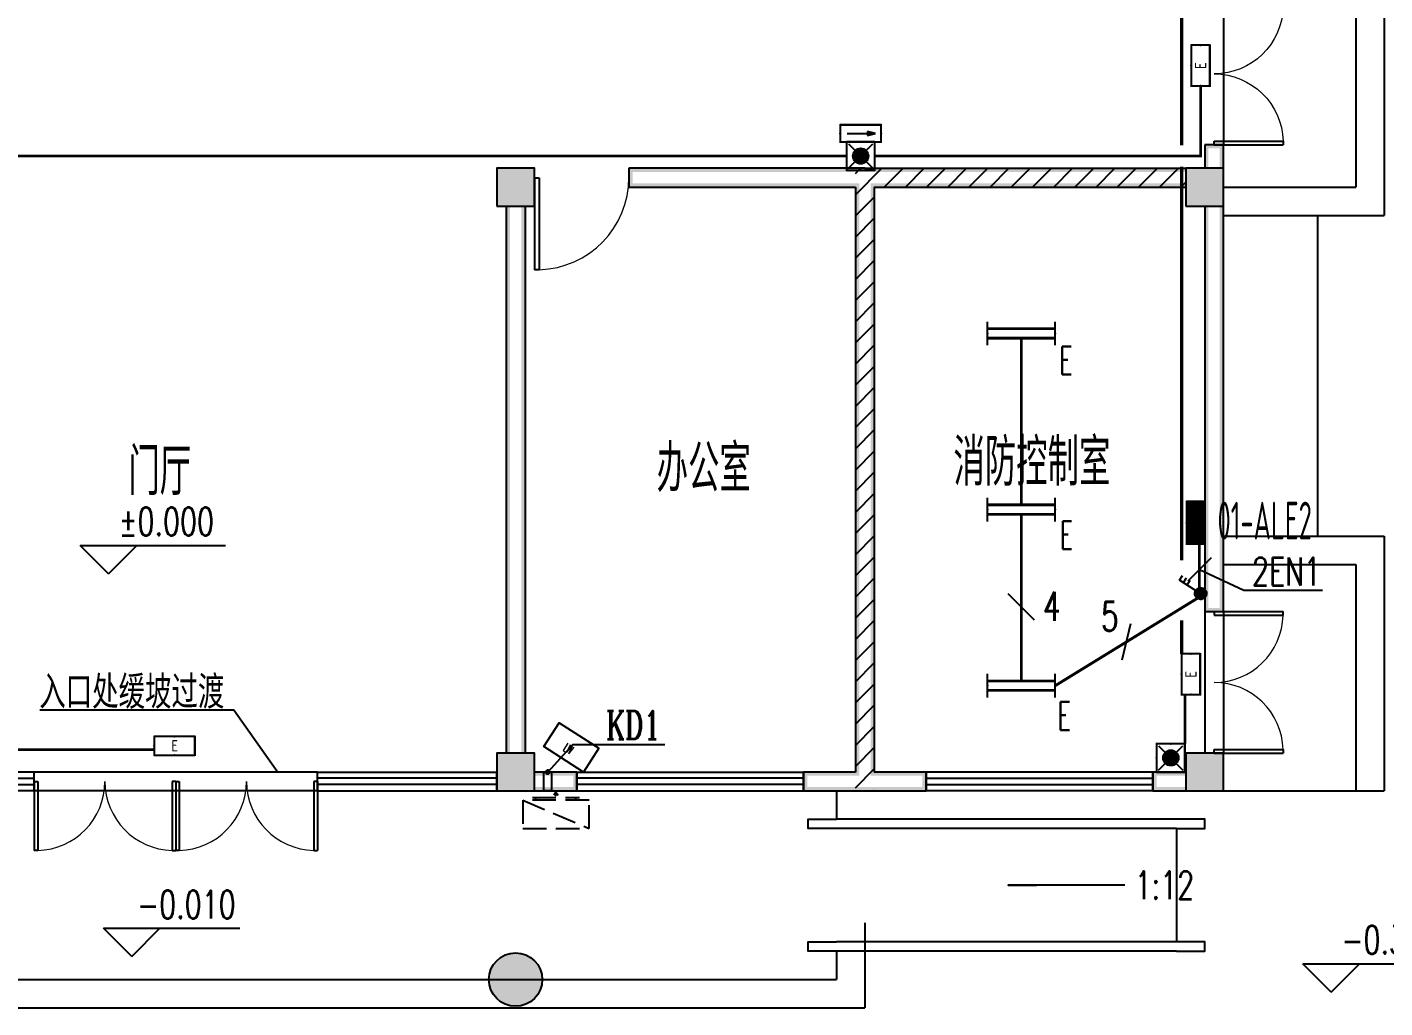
# Model space of a CAD drawing. Extents: x 6250600 to 6678662, y -692028 to -290561.
# Drawn here: x 6430483 to 6444866, y -406066 to -395670 of the extents above; entities that cross this region are included whole.
import ezdxf
from ezdxf.enums import TextEntityAlignment as Align

# ---------------------------------------------------------------- set-up
doc = ezdxf.new("R2010")
doc.units = 0
doc.header["$LTSCALE"] = 1000
doc.header["$MEASUREMENT"] = 0
doc.linetypes.add('DASH', pattern=[0.35, 0.25, -0.1])
doc.linetypes.add('DASHEDX2', pattern=[1.5, 1, -0.5])
doc.layers.get('0').update_dxf_attribs({"linetype": 'CONTINUOUS'})
for name, color, linetype in [('DIM-照明', 3, 'CONTINUOUS'), ('EQUIP-照明', 3, 'CONTINUOUS'), ('EQUIP-箱柜', 3, 'CONTINUOUS'), ('PUB_HATCH', 8, 'CONTINUOUS'), ('SYST', 7, 'CONTINUOUS'), ('TEL_TEXT', 7, 'CONTINUOUS'), ('WIRE-照明', 1, 'CONTINUOUS'), ('建筑底图', 251, 'CONTINUOUS')]:
    doc.layers.add(name, color=color, linetype=linetype)
doc.styles.add('_HZTXT', font='txt.shx', dxfattribs={"width": 0.8, "bigfont": 'HZTXT.shx'})
doc.styles.add('_TCH_DIM', font='SIMPLEX', dxfattribs={"bigfont": 'GBCBIG'})
doc.styles.add('_TCH_LABEL', font='COMPLEX', dxfattribs={"bigfont": 'GBCBIG'})
doc.styles.add('_TEL_DIM', font='sceie.shx', dxfattribs={"width": 0.8, "height": 3.5, "bigfont": 'sceic.shx'})
doc.styles.add('DIM_FONT', font='SIMPLEX', dxfattribs={"width": 0.7, "bigfont": 'GBCBIG'})
doc.styles.add('SCEI', font='sceie.shx', dxfattribs={"width": 0.8, "height": 400, "bigfont": 'sceic.shx'})
doc.styles.add('schuco', font='sceie.shx', dxfattribs={"width": 0.7, "bigfont": 'sceic.shx'})
doc.styles.get("Standard").update_dxf_attribs({"font": 'GBENOR', "bigfont": 'GBCBIG'})

# ---------------------------------------------------------------- blocks, each defined once
blk = doc.blocks.new('$equip$00002604')
blk.add_hatch(color=256).paths.add_polyline_path([(0.275, 0.5, 1), (-0.274, 0.5, 1)])
for p, q in [((-0.429, 0.929), (-0.194, 0.694)), ((0.194, 0.694), (0.429, 0.929)), ((-0.429, 0.071), (-0.194, 0.306)), ((0.194, 0.306), (0.429, 0.071))]:
    blk.add_line(p, q)
at = {"const_width": 0.0667}
blk.add_lwpolyline([(-0.5, 1), (-0.5, 0), (0.5, 0), (0.5, 1), (-0.5, 1), (-0.5, 0)], dxfattribs=at)
blk.add_lwpolyline([(-0.5, 1), (-0.5, 0), (0.5, 0), (0.5, 1)], close=True)
blk.add_circle((0, 0.5), 0.275)
for p in [(0, 1), (-0.5, 0.5), (0.5, 0.5), (0, 0)]:
    blk.add_point(p)
at = {"color": 7, "style": '_TEL_DIM', "flags": 1}
blk.add_attdef('A', text='', height=0.000025, dxfattribs=at).set_placement((0, 0), align=Align.MIDDLE_CENTER)
blk = doc.blocks.new('$equip$00002540')
blk.add_hatch(color=256).paths.add_polyline_path([(0.24, 0.372), (0.24, 0.228), (0.528, 0.3)])
for p, q in [((-0.72, 0.6), (-0.72, 0)), ((0.72, 0.6), (-0.72, 0.6)), ((0.72, 0), (0.72, 0.6)), ((-0.72, 0), (0.72, 0)), ((0.24, 0.372), (0.24, 0.228)), ((0.528, 0.3), (0.24, 0.372)), ((0.24, 0.228), (0.528, 0.3))]:
    blk.add_line(p, q)
at = {"color": 7}
blk.add_line((-0.48, 0.3), (0.48, 0.3), dxfattribs=at)
at = {"const_width": 0.0667}
blk.add_lwpolyline([(-0.72, 0.6), (-0.72, 0), (0.72, 0), (0.72, 0.6), (-0.72, 0.6), (-0.72, 0)], dxfattribs=at)
for p in [(0, 0.6), (-0.72, 0.3), (0, 0), (0.72, 0.3)]:
    blk.add_point(p)
at = {"color": 7, "style": '_TEL_DIM', "flags": 1}
blk.add_attdef('A', text='', height=0.00002, dxfattribs=at).set_placement((0, 0), align=Align.MIDDLE_CENTER)
blk = doc.blocks.new('$equip$00002534')
for p, q in [((-0.72, 0.66), (-0.72, 0)), ((0.72, 0.66), (-0.72, 0.66)), ((0.72, 0), (0.72, 0.66)), ((-0.72, 0), (0.72, 0))]:
    blk.add_line(p, q)
at = {"const_width": 0.0667}
blk.add_lwpolyline([(-0.72, 0.66), (-0.72, 0), (0.72, 0), (0.72, 0.66), (-0.72, 0.66), (-0.72, 0)], dxfattribs=at)
for p in [(0, 0.66), (-0.72, 0.33), (0, 0), (0.72, 0.33)]:
    blk.add_point(p)
at = {"color": 7, "style": '_TEL_DIM'}
blk.add_attdef('$TEXT$', text='', height=0.4, dxfattribs=at).set_placement((0, 0.33), align=Align.MIDDLE_CENTER)
at = {"color": 7, "style": '_TEL_DIM', "flags": 1}
blk.add_attdef('A', text='', height=0.00002, dxfattribs=at).set_placement((0, 0), align=Align.MIDDLE_CENTER)
blk = doc.blocks.new('$equip$00001160')
for p, q in [((-1.2, 0.417), (-1.2, -0.417)), ((-1.2, 0.167), (1.2, 0.167)), ((1.2, 0.417), (1.2, -0.417)), ((-1.2, -0.167), (1.2, -0.167))]:
    blk.add_line(p, q)
at = {"const_width": 0.1}
for points in [[(-1.2, 0.167), (1.2, 0.167)], [(-1.2, -0.167), (1.2, -0.167)]]:
    blk.add_lwpolyline(points, dxfattribs=at)
at = {"layer": 'EQUIP-照明'}
for p in [(-1.2, 0), (0, 0.167), (1.2, 0), (0, -0.167)]:
    blk.add_point(p, dxfattribs=at)
at = {"layer": 'EQUIP-照明', "flags": 9}
blk.add_attdef('A', (0, 0), '', height=0.00002, dxfattribs=at)
blk = doc.blocks.new('$equip$00001964')
for p, q in [((0.147, 0.356), (0.625, 0.833)), ((0.399, 0.607), (0.54, 0.466)), ((0.512, 0.72), (0.653, 0.579)), ((0.625, 0.833), (0.766, 0.692))]:
    blk.add_line(p, q)
blk.add_circle((0, 0.208), 0.208)
for p in [(-0.208, 0.208), (0, 0.417), (0, 0), (0.208, 0.208)]:
    blk.add_point(p)
for points in [[(-0.18, 0.313), (0.18, 0.313), (-0.208, 0.208), (0.208, 0.208)], [(-0.18, 0.104), (0.18, 0.104), (-0.208, 0.208), (0.208, 0.208)], [(-0.104, 0.389), (0.104, 0.389), (-0.18, 0.313), (0.18, 0.313)], [(-0.104, 0.028), (0.104, 0.028), (-0.18, 0.104), (0.18, 0.104)], [(0, 0.417), (0, 0.417), (-0.104, 0.389), (0.104, 0.389)], [(0, 0), (0, 0), (-0.104, 0.028), (0.104, 0.028)]]:
    blk.add_solid(points)
at = {"layer": 'TEL_TEXT', "style": '_TEL_DIM', "flags": 1}
blk.add_attdef('A', text='', height=0.00002, dxfattribs=at).set_placement((0, 0), align=Align.MIDDLE_CENTER)
blk = doc.blocks.new('*X35')
at = {"color": 0}
for p, q in [((-250, 33), (-83, 200)), ((-250, 68), (-118, 200)), ((-250, 104), (-154, 200)), ((-250, 139), (-189, 200)), ((-250, 174), (-224, 200)), ((-247, 0), (-47, 200)), ((-212, 0), (-12, 200)), ((-177, 0), (23, 200)), ((-141, 0), (59, 200)), ((-106, 0), (94, 200)), ((-71, 0), (129, 200)), ((-35, 0), (165, 200)), ((0, 0), (200, 200)), ((35, 0), (235, 200)), ((71, 0), (250, 179)), ((106, 0), (250, 144)), ((141, 0), (250, 109)), ((177, 0), (250, 73)), ((212, 0), (250, 38)), ((247, 0), (250, 3))]:
    blk.add_line(p, q, dxfattribs=at)
blk = doc.blocks.new('$equip$00002943')
for p, q in [((-0.75, 0.6), (-0.75, 0)), ((0.75, 0.6), (-0.75, 0.6)), ((0.75, 0), (0.75, 0.6)), ((-0.75, 0), (0.75, 0))]:
    blk.add_line(p, q)
for points, const_width in [([(-0.75, 0.3), (0.75, 0.3)], 0.6), ([(-0.75, 0.6), (-0.75, 0), (0.75, 0), (0.75, 0.6), (-0.75, 0.6), (-0.75, 0)], 0.0667)]:
    blk.add_lwpolyline(points, dxfattribs=dict(const_width=const_width))
for p in [(0, 0.6), (-0.75, 0.3), (0, 0), (0.75, 0.3)]:
    blk.add_point(p)
at = {"xscale": 0.00300000000061118, "yscale": 0.00300000000061118, "zscale": 0.00300000000061118}
blk.add_blockref('*X35', (0, 0), dxfattribs=at)
at = {"color": 7, "style": '_TEL_DIM', "flags": 1}
for tag in ['A', 'REMARK']:
    blk.add_attdef(tag, text='', height=0.00002, dxfattribs=at).set_placement((0, 0), align=Align.MIDDLE_CENTER)
blk = doc.blocks.new('$TELECSYS$00000095')
blk.add_line((0.4, 0.4), (-0.4, -0.4))
at = {"width": 0.8}
blk.add_attdef('N', text='', height=1, dxfattribs=at).set_placement((-0.017, 1.056), align=Align.MIDDLE)
blk = doc.blocks.new('$TelecSys$00000152')
blk.add_blockref('$TELECSYS$00000095', (0, 0))
at = {"style": '_TEL_DIM', "width": 0.7}
blk.add_attdef('N', text='', height=0.875, dxfattribs=at).set_placement((-0.015, 0.924), align=Align.MIDDLE)
blk = doc.blocks.new('A$C2E081725')
at = {"linetype": 'DASH'}
for p, q in [((700, 94), (0, 394)), ((600, 64), (100, 64)), ((138, 94), (138, 64)), ((350, 8), (327, 39)), ((350, 49), (350, 0)), ((350, 8), (373, 39)), ((563, 94), (563, 64))]:
    blk.add_line(p, q, dxfattribs=at)
blk.add_lwpolyline([(0, 394), (0, 94), (700, 94), (700, 394)], close=True, dxfattribs=at)
blk = doc.blocks.new('$DorLib2D$00000001')
for p, q in [((0.45, 0.975), (0.5, 0.975)), ((0.45, 0), (0.45, 0.975)), ((0.5, 0), (0.5, 0.975)), ((0.5, 0), (0.45, 0))]:
    blk.add_line(p, q)
at = {"lineweight": 13}
blk.add_arc((0.475, 0), 0.975, 91.4693, 180, dxfattribs=at)
blk = doc.blocks.new('$TCHSYS$WIN2D')
for p, q in [((-0.5, 0.5), (0.5, 0.5)), ((-0.5, 0.5), (-0.5, -0.5)), ((0.5, 0.5), (0.5, -0.5)), ((0.5, 0.1667), (-0.5, 0.1667)), ((0.5, -0.1667), (-0.5, -0.1667)), ((-0.5, -0.5), (0.5, -0.5))]:
    blk.add_line(p, q)
blk = doc.blocks.new('$DorLib2D$00000002')
for p, q in [((-0.5, 0), (-0.5, 0.4875)), ((-0.475, 0.4875), (-0.5, 0.4875)), ((-0.475, 0), (-0.475, 0.4875)), ((0.475, 0), (0.475, 0.4875)), ((0.475, 0.4875), (0.5, 0.4875)), ((0.5, 0), (0.5, 0.4875)), ((-0.5, 0), (-0.475, 0)), ((0.5, 0), (0.475, 0))]:
    blk.add_line(p, q)
at = {"lineweight": 13}
for centre, start, end in [((-0.4875, 0), 0, 88.53072), ((0.4875, 0), 91.46928, 180)]:
    blk.add_arc(centre, 0.4875, start, end, dxfattribs=at)
blk = doc.blocks.new('$WINLIB2D$00000001')
at = {"color": 0}
for points in [[(-0.5, 0.5), (-0.5, -0.5)], [(-0.5, 0.5), (0.5, 0.5)], [(0.5, -0.5), (0.5, 0.5)], [(0.5, 0.1667), (-0.5, 0.1667)], [(0.5, -0.1667), (-0.5, -0.1667)], [(-0.5, -0.5), (0.5, -0.5)]]:
    blk.add_lwpolyline(points, dxfattribs=at)
blk = doc.blocks.new('_FZH')
blk.add_lwpolyline([(-0.5, -0.5), (0.5, -0.5), (0.5, 0.5), (-0.5, 0.5)], close=True)
at = {"layer": 'PUB_HATCH'}
blk.add_solid([(-0.5, -0.5), (0.5, -0.5), (-0.5, 0.5), (0.5, 0.5)], dxfattribs=at)

msp = doc.modelspace()

# ---------------------------------------------------------------- hatches: boundary and pattern name
at = {"layer": '建筑底图'}
for points in [[(6443157.2, -396916.4), (6442957.2, -396916.4), (6442997.2, -396956.4), (6443117.2, -396956.4)], [(6442957.2, -397166.4), (6442997.2, -397166.4), (6442997.2, -396956.4), (6442957.2, -396916.4)], [(6443117.2, -397166.4), (6443157.2, -397166.4), (6443157.2, -396916.4), (6443117.2, -396956.4)], [(6435857.2, -397166.4), (6435457.2, -397166.4), (6435497.2, -397206.4), (6435817.2, -397206.4)], [(6435457.2, -397166.4), (6435457.2, -397566.4), (6435497.2, -397526.4), (6435497.2, -397206.4)], [(6435857.2, -397566.4), (6435857.2, -397166.4), (6435817.2, -397206.4), (6435817.2, -397526.4)], [(6439357.2, -397166.4), (6436857.2, -397166.4), (6436897.2, -397206.4), (6439357.2, -397206.4)], [(6436857.2, -397166.4), (6436857.2, -397366.4), (6436897.2, -397326.4), (6436897.2, -397206.4)], [(6442757.2, -397206.4), (6442757.2, -397166.4), (6439357.2, -397166.4), (6439357.2, -397206.4)], [(6443157.2, -397166.4), (6442757.2, -397166.4), (6442797.2, -397206.4), (6443117.2, -397206.4)], [(6442757.2, -397166.4), (6442757.2, -397566.4), (6442797.2, -397526.4), (6442797.2, -397206.4)], [(6443157.2, -397566.4), (6443157.2, -397166.4), (6443117.2, -397206.4), (6443117.2, -397526.4)], [(6436857.2, -397366.4), (6439257.2, -397366.4), (6439297.2, -397326.4), (6436897.2, -397326.4)], [(6439257.2, -397366.4), (6439257.2, -403566.4), (6439297.2, -403606.4), (6439297.2, -397326.4)], [(6442757.2, -397366.4), (6442757.2, -397326.4), (6439417.2, -397326.4), (6439457.2, -397366.4)], [(6439457.2, -397366.4), (6439457.2, -403566.4), (6439417.2, -403606.4), (6439417.2, -397326.4)], [(6435457.2, -397566.4), (6435857.2, -397566.4), (6435817.2, -397526.4), (6435497.2, -397526.4)], [(6442757.2, -397566.4), (6443157.2, -397566.4), (6443117.2, -397526.4), (6442797.2, -397526.4)], [(6435557.2, -403366.4), (6435597.2, -403366.4), (6435597.2, -397566.4), (6435557.2, -397566.4)], [(6435717.2, -403366.4), (6435757.2, -403366.4), (6435757.2, -397566.4), (6435717.2, -397566.4)], [(6442997.2, -397566.4), (6442957.2, -397566.4), (6442957.2, -401866.4), (6442997.2, -401826.4)], [(6443157.2, -397566.4), (6443117.2, -397566.4), (6443117.2, -401826.4), (6443157.2, -401866.4)], [(6442957.2, -401866.4), (6443157.2, -401866.4), (6443117.2, -401826.4), (6442997.2, -401826.4)], [(6435857.2, -403366.4), (6435457.2, -403366.4), (6435497.2, -403406.4), (6435817.2, -403406.4)], [(6435457.2, -403366.4), (6435457.2, -403766.4), (6435497.2, -403726.4), (6435497.2, -403406.4)], [(6435857.2, -403766.4), (6435857.2, -403366.4), (6435817.2, -403406.4), (6435817.2, -403726.4)], [(6443157.2, -403366.4), (6442757.2, -403366.4), (6442797.2, -403406.4), (6443117.2, -403406.4)], [(6442757.2, -403366.4), (6442757.2, -403766.4), (6442797.2, -403726.4), (6442797.2, -403406.4)], [(6443157.2, -403766.4), (6443157.2, -403366.4), (6443117.2, -403406.4), (6443117.2, -403726.4)], [(6435857.2, -403566.4), (6435857.2, -403606.4), (6436267.2, -403606.4), (6436307.2, -403566.4)], [(6436307.2, -403766.4), (6436307.2, -403566.4), (6436267.2, -403606.4), (6436267.2, -403726.4)], [(6439257.2, -403566.4), (6438707.2, -403566.4), (6438747.2, -403606.4), (6439297.2, -403606.4)], [(6438707.2, -403566.4), (6438707.2, -403766.4), (6438747.2, -403726.4), (6438747.2, -403606.4)], [(6440007.2, -403566.4), (6439457.2, -403566.4), (6439417.2, -403606.4), (6439967.2, -403606.4)], [(6440007.2, -403766.4), (6440007.2, -403566.4), (6439967.2, -403606.4), (6439967.2, -403726.4)], [(6442757.2, -403606.4), (6442757.2, -403566.4), (6442407.2, -403566.4), (6442447.2, -403606.4)], [(6442407.2, -403566.4), (6442407.2, -403766.4), (6442447.2, -403726.4), (6442447.2, -403606.4)], [(6435457.2, -403766.4), (6435857.2, -403766.4), (6435817.2, -403726.4), (6435497.2, -403726.4)], [(6435857.2, -403726.4), (6435857.2, -403766.4), (6436307.2, -403766.4), (6436267.2, -403726.4)], [(6438707.2, -403766.4), (6439357.2, -403766.4), (6439357.2, -403726.4), (6438747.2, -403726.4)], [(6439357.2, -403766.4), (6440007.2, -403766.4), (6439967.2, -403726.4), (6439357.2, -403726.4)], [(6442757.2, -403766.4), (6442757.2, -403726.4), (6442447.2, -403726.4), (6442407.2, -403766.4)], [(6442757.2, -403766.4), (6443157.2, -403766.4), (6443117.2, -403726.4), (6442797.2, -403726.4)]]:
    msp.add_hatch(color=256, dxfattribs=at).paths.add_polyline_path(points)
h = msp.add_hatch(dxfattribs=at)
h.set_pattern_fill('ANSI31', color=256, scale=100)
h.set_pattern_definition([(45, (3975349.59, -15286.22), (-112.253202, 112.253202), [])])
h.paths.add_polyline_path([(6442757.2, -397166.4), (6439257.2, -397166.4), (6439257.2, -397366.4), (6442757.2, -397366.4)])
h.paths.add_polyline_path([(6439257.2, -403766.4), (6439457.2, -403766.4), (6439457.2, -397366.4), (6439257.2, -397366.4)])
h = msp.add_hatch(color=256, dxfattribs=at)
h.dxf.hatch_style = 1
h.paths.add_polyline_path([(6435374.3, -405766.4, 1), (6435940, -405766.4, 1)])

# ---------------------------------------------------------------- linework, layer by layer
at = {"layer": 'DIM-照明'}
msp.add_line((6443024.6, -401295.3), (6442777.1, -401542.8), dxfattribs=at)
for points in [[(6442900.8, -401419.1), (6443371.1, -401638.6)], [(6443371.1, -401638.6), (6444206.1, -401638.6)]]:
    msp.add_lwpolyline(points, dxfattribs=at)
at = {"layer": 'WIRE-照明', "color": 1, "linetype": 'DASH'}
msp.add_lwpolyline([(6426185.9, -394502.3, 30, 30, 0), (6426185.9, -395425.3, 30, 30, 0), (6442712.1, -395425.3, 35, 35, 0), (6442712.1, -396924.2, 35, 35, 0)], format="xyseb", dxfattribs=at)
for points, const_width in [([(6439163, -397036.7), (6421486, -397036.7), (6421486, -396293.4)], 30), ([(6439463, -397036.7), (6442914, -397036.7), (6442914, -396293.4)], 30), ([(6442712.1, -397149.2), (6442712.1, -401323.7)], 35), ([(6431828.9, -403328.8), (6428752.5, -403328.8), (6428752.5, -398923.1)], 30), ([(6441014.8, -398967.4), (6441014.8, -400734.1)], 30), ([(6441014.8, -400834.1), (6441014.8, -402600.7)], 30), ([(6442900.8, -401613.2), (6442900.8, -401148.1)], 30), ([(6441374.8, -402650.7), (6442878.6, -401725.3)], 30), ([(6442712.1, -401959.9), (6442712.1, -402313.9)], 35), ([(6442748.4, -403266.4), (6442748.4, -402745.9)], 30)]:
    msp.add_lwpolyline(points, dxfattribs=dict(at, const_width=const_width))
at = {"layer": 'WIRE-照明', "color": 1, "const_width": 35}
msp.add_lwpolyline([(6442878.6, -401725.3), (6442892.2, -401717)], dxfattribs=at)
at = {"layer": '建筑底图'}
for p, q in [((6444857.2, -394666.4), (6444857.2, -397666.4)), ((6444557.2, -394966.4), (6444557.2, -397366.4)), ((6443157.2, -395416.4), (6443157.2, -396916.4)), ((6443157.2, -396916.4), (6442957.2, -396916.4)), ((6442957.2, -396916.4), (6442957.2, -397166.4)), ((6443157.2, -397166.4), (6443157.2, -396916.4)), ((6439357.2, -397166.4), (6436857.2, -397166.4)), ((6436857.2, -397166.4), (6436857.2, -397366.4)), ((6439357.2, -397166.4), (6442757.2, -397166.4)), ((6436857.2, -397366.4), (6439257.2, -397366.4)), ((6439257.2, -397366.4), (6439257.2, -403566.4)), ((6439457.2, -397366.4), (6442757.2, -397366.4)), ((6439457.2, -397366.4), (6439457.2, -403566.4)), ((6443157.2, -397366.4), (6444557.2, -397366.4)), ((6435557.2, -397566.4), (6435557.2, -403366.4)), ((6435757.2, -397566.4), (6435757.2, -403366.4)), ((6442957.2, -397566.4), (6442957.2, -401866.4)), ((6443157.2, -401866.4), (6443157.2, -397566.4)), ((6443157.2, -397666.4), (6444857.2, -397666.4)), ((6443157.2, -401066.4), (6444857.2, -401066.4)), ((6444857.2, -401066.4), (6444857.2, -403766.4)), ((6431343.3, -401463.8), (6431043.3, -401163.8)), ((6431043.3, -401163.8), (6432583.5, -401163.8)), ((6431343.3, -401463.8), (6431643.3, -401163.8)), ((6443157.2, -401366.4), (6444557.2, -401366.4)), ((6444557.2, -401366.4), (6444557.2, -403766.4)), ((6442957.2, -401866.4), (6442957.2, -403366.4)), ((6442957.2, -401866.4), (6443157.2, -401866.4)), ((6443157.2, -401866.4), (6443157.2, -403366.4)), ((6430618.7, -402908.4), (6432671.4, -402908.4)), ((6432671.4, -402908.4), (6433139.4, -403566.4)), ((6432057.2, -403566.4), (6430557.2, -403566.4)), ((6433557.2, -403566.4), (6432057.2, -403566.4)), ((6436307.2, -403566.4), (6435857.2, -403566.4)), ((6436307.2, -403766.4), (6436307.2, -403566.4)), ((6439257.2, -403566.4), (6438707.2, -403566.4)), ((6438707.2, -403566.4), (6438707.2, -403766.4)), ((6440007.2, -403566.4), (6439457.2, -403566.4)), ((6440007.2, -403766.4), (6440007.2, -403566.4)), ((6442757.2, -403566.4), (6442407.2, -403566.4)), ((6442407.2, -403566.4), (6442407.2, -403766.4)), ((6433557.2, -403766.4), (6430557.2, -403766.4)), ((6432057.2, -403766.4), (6430557.2, -403766.4)), ((6433557.2, -403766.4), (6432057.2, -403766.4)), ((6435857.2, -403766.4), (6436307.2, -403766.4)), ((6438707.2, -403766.4), (6439357.2, -403766.4)), ((6439057.2, -403766.4), (6439057.2, -404066.2)), ((6439357.2, -403766.4), (6440007.2, -403766.4)), ((6442407.2, -403766.4), (6442757.2, -403766.4)), ((6443157.2, -403766.4), (6444857.2, -403766.4)), ((6442657.2, -404066.2), (6439057.2, -404066.2)), ((6442657.2, -404166.2), (6439057.2, -404166.2)), ((6442657.2, -404166.2), (6442657.2, -405366.2)), ((6431590.1, -405523.1), (6431290.1, -405223.1)), ((6431290.1, -405223.1), (6432737.4, -405223.1)), ((6431590.1, -405523.1), (6431890.1, -405223.1)), ((6439357.2, -405166.4), (6439357.2, -406066.4)), ((6442657.2, -405366.2), (6439057.2, -405366.2)), ((6442657.2, -405466.2), (6439057.2, -405466.2)), ((6439057.2, -405466.2), (6439057.2, -405766.4)), ((6444295.8, -405898.3), (6443995.8, -405598.3)), ((6443995.8, -405598.3), (6445536.1, -405598.3)), ((6444295.8, -405898.3), (6444595.8, -405598.3)), ((6420957.2, -405766.4), (6439057.2, -405766.4)), ((6420657.2, -406066.4), (6439357.2, -406066.4))]:
    msp.add_line(p, q, dxfattribs=at)
for points in [[(6444157.2, -401066.4), (6444157.2, -397666.4)], [(6437239.8, -403276.5), (6436258.8, -403276.5), (6435997.2, -403566.4)], [(6439057.2, -404166.2), (6438757.2, -404166.2), (6438757.2, -404066.2), (6439057.2, -404066.2)], [(6442657.2, -404166.2), (6442957.2, -404166.2), (6442957.2, -404066.2), (6442657.2, -404066.2)], [(6442110.3, -404766.2), (6440875.8, -404766.2), (6441175.8, -404766.2)], [(6439057.2, -405466.2), (6438757.2, -405466.2), (6438757.2, -405366.2), (6439057.2, -405366.2)], [(6442657.2, -405466.2), (6442957.2, -405466.2), (6442957.2, -405366.2), (6442657.2, -405366.2)]]:
    msp.add_lwpolyline(points, dxfattribs=at)
for points in [[(6436540, -403314), (6436377.9, -403566.4), (6435957.2, -403296.2), (6436119.3, -403043.8)], [(6436037.2, -403766.4), (6435957.2, -403766.4), (6435957.2, -403566.4), (6436037.2, -403566.4)]]:
    msp.add_lwpolyline(points, close=True, dxfattribs=at)
msp.add_lwpolyline([(6436010.6, -403551.6, 1), (6435983.8, -403581.3, 1)], format="xyb", close=True, dxfattribs=at)
msp.add_circle((6435657.2, -405766.4), 282.8, dxfattribs=at)

# ---------------------------------------------------------------- block references
at = {"layer": 'DIM-照明', "color": 1}
ref = msp.add_blockref('$TelecSys$00000152', (6441014.8, -401815.8), dxfattribs=dict(at, xscale=350, yscale=350, zscale=350, rotation=269.9999999999396))
ref.add_attrib('N', '4', dxfattribs={"layer": '0', "color": 7, "height": 306.2, "style": '_TCH_DIM', "width": 0.7}).set_placement((6441338, -401810.4), align=Align.MIDDLE)
ref = msp.add_blockref('$TelecSys$00000152', (6442126.7, -402188), dxfattribs=dict(at, xscale=350, yscale=350, zscale=350, rotation=31.60637773489347))
ref.add_attrib('N', '5', dxfattribs={"layer": '0', "color": 7, "height": 306.2, "style": '_TCH_DIM', "width": 0.7}).set_placement((6441952.7, -401915.5), align=Align.MIDDLE)
at = {"layer": 'EQUIP-照明', "color": 1, "xscale": 300, "yscale": 300, "zscale": 300, "rotation": 90}
for p in [(6443013, -396077.4), (6442910.1, -402529.9)]:
    msp.add_blockref('$equip$00002534', p, dxfattribs=at).add_auto_attribs({'$TEXT$': 'E'})
at = {"layer": 'EQUIP-照明', "color": 1, "xscale": 300, "yscale": 300, "zscale": 300}
for name, p in [('$equip$00002540', (6439313, -396886.7)), ('$equip$00002604', (6439313, -397186.7)), ('$equip$00002604', (6442598.4, -403566.4))]:
    msp.add_blockref(name, p, dxfattribs=at)
at = {"layer": 'EQUIP-照明', "color": 0, "xscale": 300, "yscale": 300, "zscale": 300}
for name, p, rotation in [('$equip$00001160', (6441014.8, -398917.4), 179.9999999999714), ('$equip$00001160', (6441014.8, -400784.1), 179.9999999999714), ('$equip$00001964', (6442975.5, -401660.5), 102.6947908711696), ('$equip$00001160', (6441014.8, -402650.7), 179.9999999999714)]:
    msp.add_blockref(name, p, dxfattribs=dict(at, rotation=rotation))
at = {"layer": 'EQUIP-照明', "color": 1, "xscale": 300, "yscale": 300, "zscale": 300}
msp.add_blockref('$equip$00002534', (6432044.9, -403387.8), dxfattribs=at).add_auto_attribs({'$TEXT$': 'E'})
at = {"layer": 'EQUIP-箱柜', "color": 1, "xscale": 300, "yscale": 300, "zscale": 300, "rotation": 270}
msp.add_blockref('$equip$00002943', (6442765, -400923.1), dxfattribs=at)
at = {"layer": '建筑底图'}
for name, p, xscale, yscale, zscale, rotation in [('$DorLib2D$00000002', (6443057.2, -396166.4), -1500, 1500, -1500, 270.0000003118053), ('$DorLib2D$00000001', (6436357.2, -397266.4), -1000, -1000, -1000, 2.085036143739671e-08), ('$DorLib2D$00000002', (6443057.2, -402616.4), 1500, 1500, 1500, 269.9999999952568), ('$TCHSYS$WIN2D', (6429607.2, -403666.4), 1900.000002484769, 200.0000009590294, 1900.000002484769, 179.999999983938), ('$TCHSYS$WIN2D', (6434507.2, -403666.4), -1900.000002484769, 200.0000009590294, -1900.000002484769, 180), ('$WINLIB2D$00000001', (6437507.2, -403666.4), -2400, -200.0000058331061, -2400, 180.0000000381494), ('$WINLIB2D$00000001', (6441207.2, -403666.4), 2400, 199.9999958495609, 2400, 180.0000000650894), ('$DorLib2D$00000002', (6431307.2, -403666.4), 1500, 1500, 1500, 179.999999983938), ('$DorLib2D$00000002', (6432807.2, -403666.4), 1500, 1500, 1500, 179.999999983938)]:
    msp.add_blockref(name, p, dxfattribs=dict(at, xscale=xscale, yscale=yscale, zscale=zscale, rotation=rotation))
at = {"layer": '建筑底图', "xscale": 400, "yscale": 400, "zscale": 400}
for p in [(6435657.2, -397366.4), (6442957.2, -397366.4), (6435657.2, -403566.4), (6442957.2, -403566.4)]:
    msp.add_blockref('_FZH', p, dxfattribs=at)
at = {"layer": '建筑底图', "rotation": 180}
msp.add_blockref('A$C2E081725', (6436435.1, -403772.1), dxfattribs=at)

# ---------------------------------------------------------------- texts
at = {"layer": 'DIM-照明', "color": 7, "style": '_TCH_DIM'}
for s, width, p in [('E', 0.564706, (6441420.1, -399352.3)), ('E', 0.564706, (6441424.4, -401205.3)), ('2EN1', 0.705882, (6443458.6, -401588.6)), ('E', 0.564706, (6441401.6, -403120.9))]:
    msp.add_text(s, height=297.5, dxfattribs=dict(at, width=width)).set_placement(p)
at = {"layer": 'SYST', "linetype": 'DASHEDX2', "style": 'SCEI', "width": 0.6}
msp.add_text('01-ALE2', height=400, dxfattribs=at).set_placement((6443093.2, -401100.9))
at = {"layer": '建筑底图'}
for s, height, style, width, p in [('消防控制室', 500, 'schuco', 0.7, (6440295.7, -400531.6)), ('门厅', 500, 'schuco', 0.7, (6431554.3, -400631.1)), ('办公室', 500, 'schuco', 0.7, (6437151.4, -400597)), ('%%P0.000', 297.5, '_TCH_DIM', 0.705882, (6431453.5, -401058.8)), ('入口处缓坡过渡', 350, '_HZTXT', 0.8, (6430611.6, -402895.6)), ('KD1', 297.5, '_TCH_LABEL', 0.705882, (6436614.5, -403216.4)), ('1:12', 297.5, '_TCH_DIM', 0.705882, (6442215.3, -404914.9)), ('-0.010', 297.5, '_TCH_DIM', 0.705882, (6431647.4, -405118.1)), ('-0.300', 297.5, '_TCH_DIM', 0.705882, (6444406.1, -405493.3))]:
    msp.add_text(s, height=height, dxfattribs=dict(at, style=style, width=width)).set_placement(p)
at = {"layer": '建筑底图', "style": 'DIM_FONT', "width": 0.494118}
msp.add_text('LW', height=89.65, rotation=327.28331, dxfattribs=at).set_placement((6436153.2, -403331.9))

doc.saveas('drawing.dxf')
